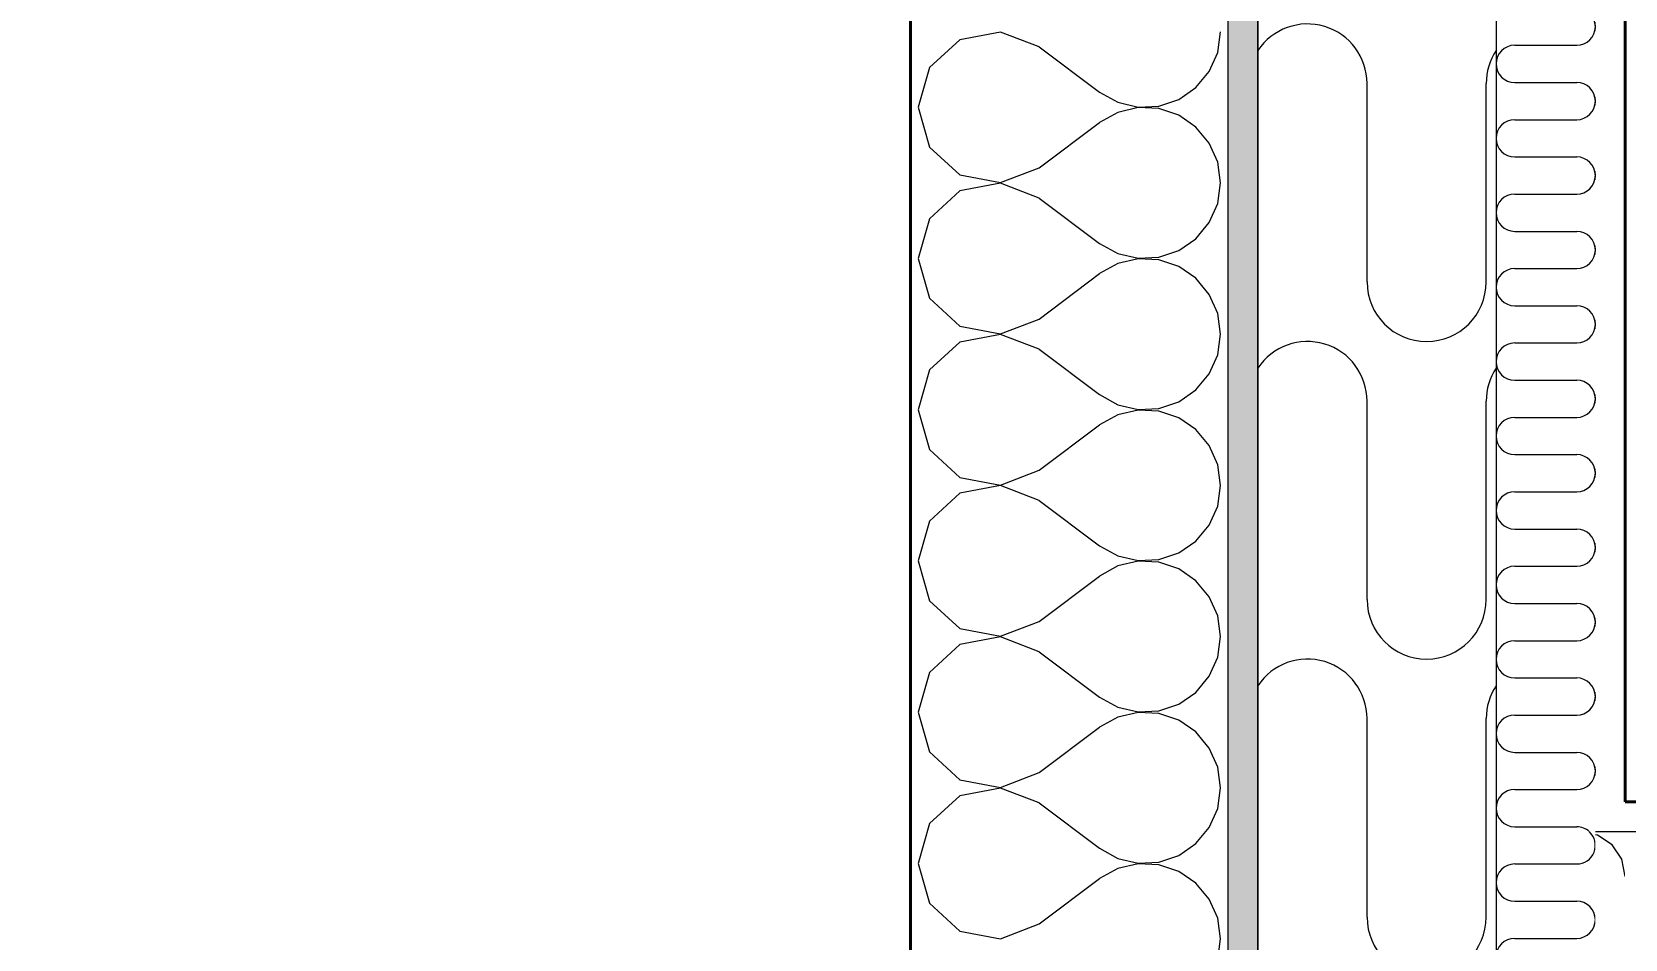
# Model space of a CAD drawing. Header units: millimetres. Extents: x -3100 to 17162, y -19566 to 10100.
# Drawn here: x -803 to 0, y 3581 to 4038 of the extents above; entities that cross this region are included whole.
import ezdxf

# ---------------------------------------------------------------- set-up
doc = ezdxf.new("R2010")
doc.units = ezdxf.units.MM
doc.header["$MEASUREMENT"] = 0
doc.linetypes.add('Wipeout_Contour', pattern=[1000, 0, -1000])
for name, color, linetype in [('Externí - moduly', 7, 'Continuous'), ('Konstrukce - svislé nosné', 7, 'Continuous'), ('Konstrukce – Dělicí čáry vrstev', 7, 'Continuous'), ('Kóty - SP', 7, 'Continuous'), ('Výplně – Řezové', 7, 'Continuous')]:
    doc.layers.add(name, color=color, linetype=linetype)
doc.styles.add('GENEROVANÝ_STYL_1', font='Arial.ttf')
doc.dimstyles.new('GENEROVANÝ_STYL__2', dxfattribs={"dimtxt": 134.999996, "dimasz": 114, "dimexe": 0.18, "dimexo": 0.0625, "dimgap": 0, "dimtad": 1, "dimdec": 0, "dimzin": 0, "dimdsep": 46, "dimtxsty": 'GENEROVANÝ_STYL_1', "dimblk": 'ARROWHEAD_2', "dimblk1": 'ARROWHEAD_2', "dimblk2": 'ARROWHEAD_2', "dimcen": 0.09, "dimse1": 1, "dimse2": 1, "dimclrd": 256, "dimclre": 256, "dimclrt": 256, "dimazin": 0, "dimtfac": 1, "dimtdec": 4, "dimtmove": 0, "dimatfit": 3, "dimfxl": 1, "dimtolj": 1, "dimtzin": 0, "dimarcsym": 0})
doc.dimstyles.new('GENEROVANÝ_STYL__3', dxfattribs={"dimtxt": 134.999996, "dimasz": 114, "dimexe": 0.18, "dimexo": 0.0625, "dimgap": 0, "dimtad": 1, "dimdec": 0, "dimzin": 0, "dimdsep": 46, "dimtxsty": 'GENEROVANÝ_STYL_1', "dimblk": 'ARROWHEAD_2', "dimblk1": 'ARROWHEAD_2', "dimblk2": 'ARROWHEAD_2', "dimcen": 0.09, "dimse1": 1, "dimse2": 1, "dimclrd": 256, "dimclre": 256, "dimclrt": 256, "dimazin": 0, "dimtfac": 1, "dimtdec": 4, "dimtmove": 2, "dimatfit": 3, "dimfxl": 1, "dimtolj": 1, "dimtzin": 0, "dimarcsym": 0})
pattern_1 = [(0, (0, 0), (0, 56.25), [0, -56.25])]

# ---------------------------------------------------------------- blocks, each defined once
blk = doc.blocks.new('*X33')
at = {"layer": 'Výplně – Řezové', "color": 53, "linetype": 'Continuous', "lineweight": 13, "true_color": 0xeccf4f}
for p, q in [((-111.07, 4033.52), (-113.36, 4045.01)), ((-113.36, 4022.04), (-111.07, 4033.52)), ((-119.86, 4012.31), (-113.36, 4022.04)), ((-141.07, 4003.52), (-129.59, 4005.81)), ((-129.59, 4005.81), (-119.86, 4012.31)), ((-185, 4003.52), (-141.07, 4003.52)), ((-92.55, 4001.24), (-102.29, 3994.74)), ((-81.07, 4003.52), (-92.55, 4001.24)), ((-81.07, 4003.52), (-65, 4003.52)), ((-102.29, 3994.74), (-108.79, 3985.01)), ((-108.79, 3985.01), (-111.07, 3973.52)), ((-111.07, 3973.52), (-108.79, 3962.04)), ((-108.79, 3962.04), (-102.29, 3952.31)), ((-102.29, 3952.31), (-92.55, 3945.81)), ((-185, 3943.52), (-141.07, 3943.52)), ((-129.59, 3941.24), (-141.07, 3943.52)), ((-119.86, 3934.74), (-129.59, 3941.24)), ((-92.55, 3945.81), (-81.07, 3943.52)), ((-81.07, 3943.52), (-65, 3943.52)), ((-113.36, 3925.01), (-119.86, 3934.74)), ((-111.07, 3913.52), (-113.36, 3925.01)), ((-113.36, 3902.04), (-111.07, 3913.52)), ((-119.86, 3892.31), (-113.36, 3902.04)), ((-141.07, 3883.52), (-129.59, 3885.81)), ((-129.59, 3885.81), (-119.86, 3892.31)), ((-185, 3883.52), (-141.07, 3883.52)), ((-92.55, 3881.24), (-102.29, 3874.74)), ((-81.07, 3883.52), (-92.55, 3881.24)), ((-81.07, 3883.52), (-65, 3883.52)), ((-102.29, 3874.74), (-108.79, 3865.01)), ((-108.79, 3865.01), (-111.07, 3853.52)), ((-111.07, 3853.52), (-108.79, 3842.04)), ((-108.79, 3842.04), (-102.29, 3832.31)), ((-102.29, 3832.31), (-92.55, 3825.81)), ((-185, 3823.52), (-141.07, 3823.52)), ((-129.59, 3821.24), (-141.07, 3823.52)), ((-119.86, 3814.74), (-129.59, 3821.24)), ((-92.55, 3825.81), (-81.07, 3823.52)), ((-81.07, 3823.52), (-65, 3823.52)), ((-113.36, 3805.01), (-119.86, 3814.74)), ((-111.07, 3793.52), (-113.36, 3805.01)), ((-113.36, 3782.04), (-111.07, 3793.52)), ((-119.86, 3772.31), (-113.36, 3782.04)), ((-129.59, 3765.81), (-119.86, 3772.31)), ((-141.07, 3763.52), (-129.59, 3765.81)), ((-185, 3763.52), (-141.07, 3763.52)), ((-92.55, 3761.24), (-102.29, 3754.74)), ((-81.07, 3763.52), (-92.55, 3761.24)), ((-81.07, 3763.52), (-65, 3763.52)), ((-102.29, 3754.74), (-108.79, 3745.01)), ((-108.79, 3745.01), (-111.07, 3733.52)), ((-111.07, 3733.52), (-108.79, 3722.04)), ((-108.79, 3722.04), (-102.29, 3712.31)), ((-102.29, 3712.31), (-92.55, 3705.81)), ((-185, 3703.52), (-141.07, 3703.52)), ((-129.59, 3701.24), (-141.07, 3703.52)), ((-119.86, 3694.74), (-129.59, 3701.24)), ((-92.55, 3705.81), (-81.07, 3703.52)), ((-81.07, 3703.52), (-65, 3703.52)), ((-113.36, 3685.01), (-119.86, 3694.74)), ((-111.07, 3673.52), (-113.36, 3685.01)), ((-113.36, 3662.04), (-111.07, 3673.52)), ((-119.86, 3652.31), (-113.36, 3662.04)), ((-129.59, 3645.81), (-119.86, 3652.31)), ((-141.07, 3643.52), (-129.59, 3645.81)), ((-185, 3643.52), (-141.07, 3643.52)), ((-92.55, 3641.24), (-102.29, 3634.74)), ((-81.07, 3643.52), (-92.55, 3641.24)), ((-81.07, 3643.52), (-65, 3643.52)), ((-102.29, 3634.74), (-108.79, 3625.01)), ((-108.79, 3625.01), (-111.07, 3613.52)), ((-111.07, 3613.52), (-108.79, 3602.04)), ((-108.79, 3602.04), (-102.29, 3592.31)), ((-102.29, 3592.31), (-92.55, 3585.81)), ((-185, 3583.52), (-141.07, 3583.52)), ((-129.59, 3581.24), (-141.07, 3583.52)), ((-119.86, 3574.74), (-129.59, 3581.24)), ((-92.55, 3585.81), (-81.07, 3583.52)), ((-81.07, 3583.52), (-65, 3583.52))]:
    blk.add_line(p, q, dxfattribs=at)
blk = doc.blocks.new('výplň_1')
at = {"color": 254, "linetype": 'Wipeout_Contour', "lineweight": 0, "ltscale": 9352.753323}
blk.add_wipeout([(-65, 4189), (-185, 4189), (-185, -465), (-65, -465)], dxfattribs=at).dxf.layer = 'Výplně – Řezové'
at = {"layer": 'Výplně – Řezové', "color": 7, "linetype": 'Continuous', "lineweight": 13, "flags": 128}
blk.add_lwpolyline([(-65, 4189), (-65, -465), (-185, -465), (-185, 4189)], close=True, dxfattribs=at)
at = {"layer": 'Výplně – Řezové', "color": 53, "linetype": 'Continuous', "lineweight": 13, "true_color": 0xeccf4f}
blk.add_blockref('*X33', (0, 0), dxfattribs=at)
blk = doc.blocks.new('*X182')
at = {"layer": 'Výplně – Řezové', "color": 53, "linetype": 'Continuous', "lineweight": 13, "true_color": 0xeccf4f}
for p, q in [((-55.63, 4200), (-24.38, 4200)), ((-55.63, 4181.25), (-24.38, 4181.25)), ((-55.63, 4162.5), (-24.38, 4162.5)), ((-55.63, 4143.75), (-24.38, 4143.75)), ((-55.63, 4125), (-24.38, 4125)), ((-55.63, 4106.25), (-24.38, 4106.25)), ((-55.63, 4087.5), (-24.38, 4087.5)), ((-55.63, 4068.75), (-24.38, 4068.75)), ((-55.63, 4050), (-24.38, 4050)), ((-55.63, 4031.25), (-24.38, 4031.25)), ((-55.63, 4012.5), (-24.38, 4012.5)), ((-55.63, 3993.75), (-24.38, 3993.75)), ((-55.63, 3975), (-24.38, 3975)), ((-55.63, 3956.25), (-24.38, 3956.25)), ((-55.63, 3937.5), (-24.38, 3937.5)), ((-55.63, 3918.75), (-24.38, 3918.75)), ((-55.63, 3900), (-24.38, 3900)), ((-55.63, 3881.25), (-24.38, 3881.25)), ((-55.63, 3862.5), (-24.38, 3862.5)), ((-55.63, 3843.75), (-24.38, 3843.75)), ((-55.63, 3825), (-24.38, 3825)), ((-55.63, 3806.25), (-24.38, 3806.25)), ((-55.63, 3787.5), (-24.38, 3787.5)), ((-55.63, 3768.75), (-24.38, 3768.75)), ((-55.63, 3750), (-24.38, 3750)), ((-55.63, 3731.25), (-24.38, 3731.25)), ((-55.63, 3712.5), (-24.38, 3712.5)), ((-55.63, 3693.75), (-24.38, 3693.75)), ((-55.63, 3675), (-24.38, 3675)), ((-55.63, 3656.25), (-24.38, 3656.25)), ((-55.63, 3637.5), (-24.38, 3637.5))]:
    blk.add_line(p, q, dxfattribs=at)
for centre, start, end in [((-24.38, 4190.62), 270, 90), ((-55.63, 4171.87), 90, 270), ((-24.38, 4153.12), 270, 90), ((-55.63, 4134.37), 90, 270), ((-24.38, 4115.62), 270, 90), ((-55.63, 4096.88), 90, 270), ((-24.38, 4078.12), 270, 90), ((-55.63, 4059.38), 90, 270), ((-24.38, 4040.62), 270, 90), ((-55.63, 4021.88), 90, 270), ((-24.38, 4003.13), 270, 90), ((-55.63, 3984.38), 90, 270), ((-24.38, 3965.63), 270, 90), ((-55.63, 3946.88), 90, 270), ((-24.38, 3928.13), 270, 90), ((-55.63, 3909.38), 90, 270), ((-24.38, 3890.63), 270, 90), ((-55.63, 3871.88), 90, 270), ((-24.38, 3853.13), 270, 90), ((-55.63, 3834.38), 90, 270), ((-24.38, 3815.63), 270, 90), ((-55.63, 3796.88), 90, 270), ((-24.38, 3778.12), 270, 90), ((-55.63, 3759.38), 90, 270), ((-24.38, 3740.62), 270, 90), ((-55.63, 3721.88), 90, 270), ((-24.38, 3703.12), 270, 90), ((-55.63, 3684.38), 90, 270), ((-24.38, 3665.62), 270, 90), ((-55.63, 3646.88), 90, 270), ((-24.38, 3628.12), 47.16824, 90)]:
    blk.add_arc(centre, 9.38, start, end, dxfattribs=at)
blk = doc.blocks.new('*X184')
at = {"layer": 'Výplně – Řezové', "color": 53, "linetype": 'Continuous', "lineweight": 13, "true_color": 0xeccf4f}
for p, q in [((-55.63, 3618.75), (-24.38, 3618.75)), ((-55.63, 3600), (-24.38, 3600)), ((-55.63, 3581.25), (-24.38, 3581.25)), ((-55.63, 3562.5), (-24.38, 3562.5)), ((-55.63, 3543.75), (-24.38, 3543.75)), ((-55.63, 3525), (-24.38, 3525))]:
    blk.add_line(p, q, dxfattribs=at)
for centre, start, end in [((-24.38, 3628.12), 270, 47.16824), ((-55.63, 3609.37), 90, 270), ((-24.38, 3590.62), 270, 90), ((-55.63, 3571.87), 90, 270), ((-24.38, 3553.12), 270, 90), ((-55.63, 3534.37), 90, 270), ((-24.38, 3515.62), 356.17859, 90)]:
    blk.add_arc(centre, 9.38, start, end, dxfattribs=at)
blk = doc.blocks.new('*X189')
at = {"layer": 'Výplně – Řezové', "color": 53, "linetype": 'Continuous', "lineweight": 13, "true_color": 0xeccf4f}
for p, q in [((-66.71, 4036.11), (-71.59, 4043.41)), ((-65, 4027.5), (-66.71, 4036.11)), ((-66.71, 4018.89), (-65, 4027.5)), ((-71.59, 4011.59), (-66.71, 4018.89)), ((-162.5, 4005), (-171.11, 4003.29)), ((-162.5, 4005), (-87.5, 4005)), ((-87.5, 4005), (-78.89, 4006.71)), ((-78.89, 4006.71), (-71.59, 4011.59)), ((-178.41, 3998.41), (-183.29, 3991.11)), ((-171.11, 4003.29), (-178.41, 3998.41)), ((-183.29, 3991.11), (-185, 3982.5)), ((-185, 3982.5), (-183.29, 3973.89)), ((-183.29, 3973.89), (-178.41, 3966.59)), ((-178.41, 3966.59), (-171.11, 3961.71)), ((-171.11, 3961.71), (-162.5, 3960)), ((-162.5, 3960), (-87.5, 3960)), ((-78.89, 3958.29), (-87.5, 3960)), ((-71.59, 3953.41), (-78.89, 3958.29)), ((-66.71, 3946.11), (-71.59, 3953.41)), ((-65, 3937.5), (-66.71, 3946.11)), ((-66.71, 3928.89), (-65, 3937.5)), ((-71.59, 3921.59), (-66.71, 3928.89)), ((-87.5, 3915), (-78.89, 3916.71)), ((-78.89, 3916.71), (-71.59, 3921.59)), ((-171.11, 3913.29), (-178.41, 3908.41)), ((-162.5, 3915), (-171.11, 3913.29)), ((-162.5, 3915), (-87.5, 3915)), ((-183.29, 3901.11), (-185, 3892.5)), ((-178.41, 3908.41), (-183.29, 3901.11)), ((-185, 3892.5), (-183.29, 3883.89)), ((-183.29, 3883.89), (-178.41, 3876.59)), ((-178.41, 3876.59), (-171.11, 3871.71)), ((-171.11, 3871.71), (-162.5, 3870)), ((-162.5, 3870), (-87.5, 3870)), ((-78.89, 3868.29), (-87.5, 3870)), ((-71.59, 3863.41), (-78.89, 3868.29)), ((-66.71, 3856.11), (-71.59, 3863.41)), ((-65, 3847.5), (-66.71, 3856.11)), ((-66.71, 3838.89), (-65, 3847.5)), ((-71.59, 3831.59), (-66.71, 3838.89)), ((-78.89, 3826.71), (-71.59, 3831.59)), ((-171.11, 3823.29), (-178.41, 3818.41)), ((-162.5, 3825), (-171.11, 3823.29)), ((-162.5, 3825), (-87.5, 3825)), ((-87.5, 3825), (-78.89, 3826.71)), ((-178.41, 3818.41), (-183.29, 3811.11)), ((-183.29, 3811.11), (-185, 3802.5)), ((-185, 3802.5), (-183.29, 3793.89)), ((-183.29, 3793.89), (-178.41, 3786.59)), ((-178.41, 3786.59), (-171.11, 3781.71)), ((-171.11, 3781.71), (-162.5, 3780)), ((-162.5, 3780), (-87.5, 3780)), ((-78.89, 3778.29), (-87.5, 3780)), ((-71.59, 3773.41), (-78.89, 3778.29)), ((-66.71, 3766.11), (-71.59, 3773.41)), ((-65, 3757.5), (-66.71, 3766.11)), ((-66.71, 3748.89), (-65, 3757.5)), ((-71.59, 3741.59), (-66.71, 3748.89)), ((-78.89, 3736.71), (-71.59, 3741.59)), ((-171.11, 3733.29), (-178.41, 3728.41)), ((-162.5, 3735), (-171.11, 3733.29)), ((-162.5, 3735), (-87.5, 3735)), ((-87.5, 3735), (-78.89, 3736.71)), ((-178.41, 3728.41), (-183.29, 3721.11)), ((-183.29, 3721.11), (-185, 3712.5)), ((-185, 3712.5), (-183.29, 3703.89)), ((-183.29, 3703.89), (-178.41, 3696.59)), ((-178.41, 3696.59), (-171.11, 3691.71)), ((-171.11, 3691.71), (-162.5, 3690)), ((-162.5, 3690), (-87.5, 3690)), ((-78.89, 3688.29), (-87.5, 3690)), ((-71.59, 3683.41), (-78.89, 3688.29)), ((-66.71, 3676.11), (-71.59, 3683.41)), ((-65, 3667.5), (-66.71, 3676.11)), ((-66.71, 3658.89), (-65, 3667.5)), ((-71.59, 3651.59), (-66.71, 3658.89)), ((-162.5, 3645), (-171.11, 3643.29)), ((-162.5, 3645), (-87.5, 3645)), ((-87.5, 3645), (-78.89, 3646.71)), ((-78.89, 3646.71), (-71.59, 3651.59)), ((-178.41, 3638.41), (-183.29, 3631.11)), ((-171.11, 3643.29), (-178.41, 3638.41)), ((-183.29, 3631.11), (-185, 3622.5)), ((-185, 3622.5), (-183.29, 3613.89)), ((-183.29, 3613.89), (-178.41, 3606.59)), ((-178.41, 3606.59), (-171.11, 3601.71)), ((-171.11, 3601.71), (-162.5, 3600)), ((-162.5, 3600), (-87.5, 3600)), ((-78.89, 3598.29), (-87.5, 3600)), ((-71.59, 3593.41), (-78.89, 3598.29)), ((-66.71, 3586.11), (-71.59, 3593.41)), ((-65, 3577.5), (-66.71, 3586.11))]:
    blk.add_line(p, q, dxfattribs=at)
blk = doc.blocks.new('*X195')
at = {"layer": 'Výplně – Řezové', "color": 53, "linetype": 'Continuous', "lineweight": 13, "true_color": 0xeccf4f}
for p, q in [((-314.67, 4037.94), (-335.13, 4034.07)), ((-295.24, 4030.48), (-314.67, 4037.94)), ((-205.26, 4027.69), (-203.81, 4038.1)), ((-335.13, 4034.07), (-350.5, 4020.03)), ((-295.24, 4030.48), (-264.76, 4007.62)), ((-209.5, 4018.07), (-205.26, 4027.69)), ((-350.5, 4020.03), (-356.19, 4000)), ((-216.21, 4009.97), (-209.5, 4018.07)), ((-264.76, 4007.62), (-255.56, 4002.53)), ((-224.87, 4004.02), (-216.21, 4009.97)), ((-356.19, 4000), (-350.5, 3979.97)), ((-255.56, 3997.47), (-264.76, 3992.38)), ((-255.56, 4002.53), (-245.33, 4000.15)), ((-245.33, 3999.85), (-255.56, 3997.47)), ((-245.33, 4000.15), (-234.83, 4000.66)), ((-234.83, 3999.34), (-245.33, 3999.85)), ((-234.83, 4000.66), (-224.87, 4004.02)), ((-224.87, 3995.98), (-234.83, 3999.34)), ((-295.24, 3969.52), (-264.76, 3992.38)), ((-216.21, 3990.03), (-224.87, 3995.98)), ((-209.5, 3981.93), (-216.21, 3990.03)), ((-205.26, 3972.31), (-209.5, 3981.93)), ((-350.5, 3979.97), (-335.13, 3965.93)), ((-335.13, 3965.93), (-314.67, 3962.06)), ((-314.67, 3962.06), (-295.24, 3969.52)), ((-203.81, 3961.9), (-205.26, 3972.31)), ((-335.13, 3957.88), (-350.5, 3943.84)), ((-314.67, 3961.75), (-335.13, 3957.88)), ((-295.24, 3954.29), (-314.67, 3961.75)), ((-205.26, 3951.49), (-203.81, 3961.9)), ((-295.24, 3954.29), (-264.76, 3931.43)), ((-209.5, 3941.88), (-205.26, 3951.49)), ((-350.5, 3943.84), (-356.19, 3923.81)), ((-216.21, 3933.78), (-209.5, 3941.88)), ((-224.87, 3927.83), (-216.21, 3933.78)), ((-264.76, 3931.43), (-255.56, 3926.34)), ((-255.56, 3926.34), (-245.33, 3923.96)), ((-234.83, 3924.47), (-224.87, 3927.83)), ((-356.19, 3923.81), (-350.5, 3903.78)), ((-255.56, 3921.28), (-264.76, 3916.19)), ((-245.33, 3923.66), (-255.56, 3921.28)), ((-245.33, 3923.96), (-234.83, 3924.47)), ((-234.83, 3923.15), (-245.33, 3923.66)), ((-224.87, 3919.79), (-234.83, 3923.15)), ((-216.21, 3913.84), (-224.87, 3919.79)), ((-295.24, 3893.33), (-264.76, 3916.19)), ((-209.5, 3905.74), (-216.21, 3913.84)), ((-350.5, 3903.78), (-335.13, 3889.74)), ((-205.26, 3896.12), (-209.5, 3905.74)), ((-314.67, 3885.87), (-295.24, 3893.33)), ((-203.81, 3885.71), (-205.26, 3896.12)), ((-335.13, 3889.74), (-314.67, 3885.87)), ((-314.67, 3885.56), (-335.13, 3881.69)), ((-295.24, 3878.1), (-314.67, 3885.56)), ((-205.26, 3875.3), (-203.81, 3885.71)), ((-335.13, 3881.69), (-350.5, 3867.65)), ((-295.24, 3878.1), (-264.76, 3855.24)), ((-209.5, 3865.69), (-205.26, 3875.3)), ((-350.5, 3867.65), (-356.19, 3847.62)), ((-216.21, 3857.59), (-209.5, 3865.69)), ((-264.76, 3855.24), (-255.56, 3850.15)), ((-224.87, 3851.64), (-216.21, 3857.59)), ((-356.19, 3847.62), (-350.5, 3827.59)), ((-255.56, 3845.09), (-264.76, 3840)), ((-255.56, 3850.15), (-245.33, 3847.77)), ((-245.33, 3847.47), (-255.56, 3845.09)), ((-245.33, 3847.77), (-234.83, 3848.28)), ((-234.83, 3846.96), (-245.33, 3847.47)), ((-234.83, 3848.28), (-224.87, 3851.64)), ((-224.87, 3843.6), (-234.83, 3846.96)), ((-295.24, 3817.14), (-264.76, 3840)), ((-216.21, 3837.64), (-224.87, 3843.6)), ((-209.5, 3829.55), (-216.21, 3837.64)), ((-205.26, 3819.93), (-209.5, 3829.55)), ((-350.5, 3827.59), (-335.13, 3813.55)), ((-335.13, 3813.55), (-314.67, 3809.68)), ((-314.67, 3809.68), (-295.24, 3817.14)), ((-203.81, 3809.52), (-205.26, 3819.93)), ((-335.13, 3805.5), (-350.5, 3791.46)), ((-314.67, 3809.37), (-335.13, 3805.5)), ((-295.24, 3801.9), (-314.67, 3809.37)), ((-205.26, 3799.11), (-203.81, 3809.52)), ((-295.24, 3801.9), (-264.76, 3779.05)), ((-209.5, 3789.5), (-205.26, 3799.11)), ((-350.5, 3791.46), (-356.19, 3771.43)), ((-216.21, 3781.4), (-209.5, 3789.5)), ((-224.87, 3775.45), (-216.21, 3781.4)), ((-264.76, 3779.05), (-255.56, 3773.96)), ((-255.56, 3773.96), (-245.33, 3771.58)), ((-234.83, 3772.09), (-224.87, 3775.45)), ((-356.19, 3771.43), (-350.5, 3751.4)), ((-255.56, 3768.9), (-264.76, 3763.81)), ((-245.33, 3771.27), (-255.56, 3768.9)), ((-245.33, 3771.58), (-234.83, 3772.09)), ((-234.83, 3770.77), (-245.33, 3771.27)), ((-224.87, 3767.41), (-234.83, 3770.77)), ((-216.21, 3761.45), (-224.87, 3767.41)), ((-295.24, 3740.95), (-264.76, 3763.81)), ((-209.5, 3753.36), (-216.21, 3761.45)), ((-350.5, 3751.4), (-335.13, 3737.36)), ((-205.26, 3743.74), (-209.5, 3753.36)), ((-314.67, 3733.49), (-295.24, 3740.95)), ((-203.81, 3733.33), (-205.26, 3743.74)), ((-335.13, 3737.36), (-314.67, 3733.49)), ((-314.67, 3733.18), (-335.13, 3729.31)), ((-295.24, 3725.71), (-314.67, 3733.18)), ((-205.26, 3722.92), (-203.81, 3733.33)), ((-335.13, 3729.31), (-350.5, 3715.27)), ((-295.24, 3725.71), (-264.76, 3702.86)), ((-209.5, 3713.31), (-205.26, 3722.92)), ((-350.5, 3715.27), (-356.19, 3695.24)), ((-216.21, 3705.21), (-209.5, 3713.31)), ((-264.76, 3702.86), (-255.56, 3697.77)), ((-224.87, 3699.26), (-216.21, 3705.21)), ((-356.19, 3695.24), (-350.5, 3675.21)), ((-255.56, 3692.71), (-264.76, 3687.62)), ((-255.56, 3697.77), (-245.33, 3695.39)), ((-245.33, 3695.08), (-255.56, 3692.71)), ((-245.33, 3695.39), (-234.83, 3695.9)), ((-234.83, 3694.57), (-245.33, 3695.08)), ((-234.83, 3695.9), (-224.87, 3699.26)), ((-224.87, 3691.22), (-234.83, 3694.57)), ((-295.24, 3664.76), (-264.76, 3687.62)), ((-216.21, 3685.26), (-224.87, 3691.22)), ((-209.5, 3677.17), (-216.21, 3685.26)), ((-205.26, 3667.55), (-209.5, 3677.17)), ((-350.5, 3675.21), (-335.13, 3661.16)), ((-335.13, 3661.16), (-314.67, 3657.3)), ((-314.67, 3657.3), (-295.24, 3664.76)), ((-203.81, 3657.14), (-205.26, 3667.55)), ((-335.13, 3653.12), (-350.5, 3639.08)), ((-314.67, 3656.99), (-335.13, 3653.12)), ((-295.24, 3649.52), (-314.67, 3656.99)), ((-205.26, 3646.73), (-203.81, 3657.14)), ((-295.24, 3649.52), (-264.76, 3626.67)), ((-209.5, 3637.12), (-205.26, 3646.73)), ((-350.5, 3639.08), (-356.19, 3619.05)), ((-216.21, 3629.02), (-209.5, 3637.12)), ((-224.87, 3623.07), (-216.21, 3629.02)), ((-264.76, 3626.67), (-255.56, 3621.58)), ((-255.56, 3621.58), (-245.33, 3619.2)), ((-234.83, 3619.71), (-224.87, 3623.07)), ((-356.19, 3619.05), (-350.5, 3599.02)), ((-255.56, 3616.51), (-264.76, 3611.43)), ((-245.33, 3618.89), (-255.56, 3616.51)), ((-245.33, 3619.2), (-234.83, 3619.71)), ((-234.83, 3618.38), (-245.33, 3618.89)), ((-224.87, 3615.03), (-234.83, 3618.38)), ((-216.21, 3609.07), (-224.87, 3615.03)), ((-295.24, 3588.57), (-264.76, 3611.43)), ((-209.5, 3600.98), (-216.21, 3609.07)), ((-350.5, 3599.02), (-335.13, 3584.97)), ((-205.26, 3591.36), (-209.5, 3600.98)), ((-314.67, 3581.11), (-295.24, 3588.57)), ((-203.81, 3580.95), (-205.26, 3591.36)), ((-335.13, 3584.97), (-314.67, 3581.11)), ((-205.26, 3570.54), (-203.81, 3580.95))]:
    blk.add_line(p, q, dxfattribs=at)
blk = doc.blocks.new('Zeď_10', base_point=(0, 7400))
at = {"color": 254, "linetype": 'Wipeout_Contour', "lineweight": 0, "ltscale": 15700.058705}
blk.add_wipeout([(-15, 3650), (0, 3650), (0, 4200), (-15, 4200)], dxfattribs=at).dxf.layer = 'Výplně – Řezové'
at = {"layer": 'Výplně – Řezové', "linetype": 'Continuous', "lineweight": 13, "true_color": 0xa8a8a8}
h = blk.add_hatch(dxfattribs=at)
h.set_pattern_fill('Sádra', color=253, style=0, pattern_type=2)
h.set_pattern_definition(pattern_1)
h.paths.add_polyline_path([(-15, 3650), (0, 3650), (0, 4200), (-15, 4200)])
at = {"color": 254, "linetype": 'Wipeout_Contour', "lineweight": 0, "ltscale": 14570.062672}
blk.add_wipeout([(0, 3635), (0, 3650), (-15, 3650), (-15, 3635)], dxfattribs=at).dxf.layer = 'Výplně – Řezové'
at = {"layer": 'Výplně – Řezové', "linetype": 'Continuous', "lineweight": 13, "true_color": 0xa8a8a8}
h = blk.add_hatch(dxfattribs=at)
h.set_pattern_fill('Sádra', color=253, style=0, pattern_type=2)
h.set_pattern_definition(pattern_1)
h.paths.add_polyline_path([(0, 3635), (0, 3650), (-15, 3650), (-15, 3635)])
at = {"layer": 'Konstrukce - svislé nosné', "color": 7, "linetype": 'Continuous', "lineweight": 40, "flags": 128}
blk.add_lwpolyline([(0, 3650), (0, 4200)], dxfattribs=at)
at = {"color": 254, "linetype": 'Wipeout_Contour', "lineweight": 0, "ltscale": 15671.14427}
blk.add_wipeout([(-65, 3635), (-15, 3635), (-15, 4200), (-65, 4200)], dxfattribs=at).dxf.layer = 'Výplně – Řezové'
at = {"layer": 'Konstrukce - svislé nosné', "color": 7, "lineweight": 40}
blk.add_blockref('*X182', (0, 0), dxfattribs=at)
at = {"color": 254, "linetype": 'Wipeout_Contour', "lineweight": 0, "ltscale": 14301.246443}
blk.add_wipeout([(-15, 3515), (-15, 3635), (-65, 3635), (-65, 3515)], dxfattribs=at).dxf.layer = 'Výplně – Řezové'
at = {"layer": 'Konstrukce – Dělicí čáry vrstev', "color": 7, "linetype": 'Continuous', "lineweight": 13}
blk.add_line((0, 3635), (-15, 3635), dxfattribs=at)
at = {"layer": 'Konstrukce - svislé nosné', "color": 7, "lineweight": 40}
blk.add_blockref('*X184', (0, 0), dxfattribs=at)
at = {"color": 254, "linetype": 'Wipeout_Contour', "lineweight": 0, "ltscale": 8693.197565}
blk.add_wipeout([(-185, -65), (-65, -65), (-65, 4200), (-185, 4200)], dxfattribs=at).dxf.layer = 'Výplně – Řezové'
at = {"layer": 'Konstrukce – Dělicí čáry vrstev', "color": 7, "linetype": 'Continuous', "lineweight": 13}
blk.add_line((-65, -65), (-65, 4200), dxfattribs=at)
at = {"layer": 'Konstrukce - svislé nosné', "color": 7, "lineweight": 40}
blk.add_blockref('*X189', (0, 0), dxfattribs=at)
at = {"color": 254, "linetype": 'Wipeout_Contour', "lineweight": 0, "ltscale": 8943.565882}
blk.add_wipeout([(-200, -185), (-185, -185), (-185, 4200), (-200, 4200)], dxfattribs=at).dxf.layer = 'Výplně – Řezové'
at = {"layer": 'Výplně – Řezové', "linetype": 'Continuous', "lineweight": 13, "true_color": 0xa8a8a8}
h = blk.add_hatch(dxfattribs=at)
h.set_pattern_fill('Sádra', color=253, style=0, pattern_type=2)
h.set_pattern_definition(pattern_1)
h.paths.add_polyline_path([(-200, -185), (-185, -185), (-185, 4200), (-200, 4200)])
at = {"layer": 'Konstrukce – Dělicí čáry vrstev', "color": 7, "linetype": 'Continuous', "lineweight": 13}
blk.add_line((-185, -185), (-185, 4200), dxfattribs=at)
at = {"color": 254, "linetype": 'Wipeout_Contour', "lineweight": 0, "ltscale": 9115.443639}
blk.add_wipeout([(-360, -200), (-200, -200), (-200, 4200), (-360, 4200)], dxfattribs=at).dxf.layer = 'Výplně – Řezové'
at = {"layer": 'Konstrukce - svislé nosné', "color": 7, "linetype": 'Continuous', "lineweight": 40, "flags": 128}
blk.add_lwpolyline([(-360, 4200), (-360, -760)], dxfattribs=at)
at = {"layer": 'Konstrukce – Dělicí čáry vrstev', "color": 7, "linetype": 'Continuous', "lineweight": 13}
blk.add_line((-200, -200), (-200, 4200), dxfattribs=at)
at = {"layer": 'Konstrukce - svislé nosné', "color": 7, "lineweight": 40}
blk.add_blockref('*X195', (0, 0), dxfattribs=at)
blk = doc.blocks.new('*X227')
at = {"layer": 'Výplně – Řezové', "color": 53, "linetype": 'Continuous', "lineweight": 13, "true_color": 0xeccf4f}
for p, q in [((-13.89, 3633.29), (-15, 3633.51)), ((-6.59, 3628.41), (-13.89, 3633.29)), ((-1.71, 3621.11), (-6.59, 3628.41)), ((0, 3612.5), (-1.71, 3621.11))]:
    blk.add_line(p, q, dxfattribs=at)
blk = doc.blocks.new('Zeď_14', base_point=(0, 3500))
at = {"color": 254, "linetype": 'Wipeout_Contour', "lineweight": 0, "ltscale": 14300.063921}
blk.add_wipeout([(0, 3515), (0, 3635), (-15, 3635), (-15, 3515)], dxfattribs=at).dxf.layer = 'Výplně – Řezové'
at = {"layer": 'Konstrukce - svislé nosné', "color": 7, "lineweight": 40}
blk.add_blockref('*X227', (0, 0), dxfattribs=at)
at = {"color": 254, "linetype": 'Wipeout_Contour', "lineweight": 0, "ltscale": 16850.916142}
blk.add_wipeout([(3100, 3650), (0, 3650), (0, 3635), (3100, 3635)], dxfattribs=at).dxf.layer = 'Výplně – Řezové'
at = {"layer": 'Výplně – Řezové', "linetype": 'Continuous', "lineweight": 13, "true_color": 0xa8a8a8}
h = blk.add_hatch(dxfattribs=at)
h.set_pattern_fill('Sádra', color=253, style=0, pattern_type=2)
h.set_pattern_definition(pattern_1)
h.paths.add_polyline_path([(3100, 3650), (0, 3650), (0, 3635), (3100, 3635)])
at = {"layer": 'Konstrukce - svislé nosné', "color": 7, "linetype": 'Continuous', "lineweight": 40, "flags": 128}
blk.add_lwpolyline([(3100, 3650), (0, 3650)], dxfattribs=at)
at = {"color": 254, "linetype": 'Wipeout_Contour', "lineweight": 0, "ltscale": 16613.822815}
blk.add_wipeout([(3100, 3635), (0, 3635), (0, 3515), (3100, 3515)], dxfattribs=at).dxf.layer = 'Výplně – Řezové'
at = {"layer": 'Konstrukce – Dělicí čáry vrstev', "color": 7, "linetype": 'Continuous', "lineweight": 13}
for p, q in [((0, 3635), (-15, 3635)), ((3100, 3635), (0, 3635))]:
    blk.add_line(p, q, dxfattribs=at)
blk = doc.blocks.new('*X321')
at = {"layer": 'Výplně – Řezové', "color": 53, "linetype": 'Continuous', "lineweight": 13, "true_color": 0xeccf4f}
for p, q in [((-130, 3912), (-130, 4012)), ((-70, 3912), (-70, 4012)), ((-130, 3752), (-130, 3852)), ((-70, 3752), (-70, 3852)), ((-130, 3592), (-130, 3692)), ((-70, 3592), (-70, 3692))]:
    blk.add_line(p, q, dxfattribs=at)
for centre, start, end in [((-160, 4012), 0, 146.44346), ((-40, 4012), 146.44355, 180), ((-100, 3912), 180, 0), ((-160, 3852), 0, 146.44346), ((-40, 3852), 146.44354, 180), ((-100, 3752), 180, 0), ((-160, 3692), 0, 146.44346), ((-40, 3692), 146.44354, 180), ((-100, 3592), 180, 0)]:
    blk.add_arc(centre, 30, start, end, dxfattribs=at)
blk = doc.blocks.new('výplň_2')
at = {"color": 254, "linetype": 'Wipeout_Contour', "lineweight": 0, "ltscale": 11218.261027}
blk.add_wipeout([(-185, -585), (285, -585), (285, -200), (165, -200), (165, -465), (-65, -465), (-65, 4189), (-185, 4189)], dxfattribs=at).dxf.layer = 'Výplně – Řezové'
at = {"layer": 'Výplně – Řezové', "color": 7, "linetype": 'Continuous', "lineweight": 13, "flags": 128}
blk.add_lwpolyline([(-185, -585), (-185, 4189), (-65, 4189), (-65, -465), (165, -465), (165, -200), (285, -200), (285, -585)], close=True, dxfattribs=at)
at = {"layer": 'Výplně – Řezové', "color": 53, "linetype": 'Continuous', "lineweight": 13, "true_color": 0xeccf4f}
blk.add_blockref('*X321', (0, 0), dxfattribs=at)
blk = doc.blocks.new('*D340')
at = {"layer": 'Kóty - SP', "color": 146, "linetype": 'Continuous', "lineweight": 13, "true_color": 0x1a4f6e}
for p, q in [((-1745.51, 4243.3), (-1595.51, 4156.7)), ((-1558.01, 4200), (-1783.01, 4200)), ((-1670.51, -760), (-1670.51, 4200)), ((-1745.51, -716.7), (-1595.51, -803.3)), ((-1558.01, -760), (-1783.01, -760))]:
    blk.add_line(p, q, dxfattribs=at)
at = {"layer": 'Kóty - SP', "color": 146, "lineweight": 13, "true_color": 0x1a4f6e, "insert": (-1697.51, 1488.35), "char_height": 135, "attachment_point": 7, "rotation": 90, "style": 'GENEROVANÝ_STYL_1'}
blk.add_mtext('\\A1;{\\pql;\\fArial|b0|i0|c0|p0;\\W1.000000;4\xa0960}', dxfattribs=at)
blk = doc.blocks.new('ARROWHEAD_2')
at = {"color": 0, "linetype": 'Continuous', "lineweight": 0}
for p, q in [((-0.3781, -0.655), (0.3781, 0.655)), ((0, 0), (-1, 0))]:
    blk.add_line(p, q, dxfattribs=at)
blk = doc.blocks.new('*D345')
at = {"layer": 'Kóty - SP', "color": 146, "linetype": 'Continuous', "lineweight": 13, "true_color": 0x1a4f6e}
for p, q in [((-2170.51, 7760), (-2170.51, 7833.35)), ((-2095.51, 7716.7), (-2245.51, 7803.3)), ((-2058.01, 7760), (-2283.01, 7760)), ((-2170.51, -760), (-2170.51, 7760)), ((-2245.51, -716.7), (-2095.51, -803.3)), ((-2058.01, -760), (-2283.01, -760)), ((-2170.51, -9460), (-2170.51, -760))]:
    blk.add_line(p, q, dxfattribs=at)
at = {"layer": 'Kóty - SP', "color": 146, "lineweight": 13, "true_color": 0x1a4f6e, "insert": (-2197.51, 3359.6), "char_height": 135, "attachment_point": 7, "rotation": 90, "style": 'GENEROVANÝ_STYL_1'}
blk.add_mtext('\\A1;{\\pql;\\fArial|b0|i0|c0|p0;\\W1.000000;8\xa0520}', dxfattribs=at)
blk = doc.blocks.new('*D346')
at = {"layer": 'Kóty - SP', "color": 146, "linetype": 'Continuous', "lineweight": 13, "true_color": 0x1a4f6e}
for p, q in [((-2670.51, 7760), (-2670.51, 7833.35)), ((-2595.51, 7716.7), (-2745.51, 7803.3)), ((-2558.01, 7760), (-2783.01, 7760)), ((-2670.51, -9460), (-2670.51, 7760)), ((-2745.51, -9416.7), (-2595.51, -9503.3)), ((-2558.01, -9460), (-2783.01, -9460)), ((-2670.51, -9533.35), (-2670.51, -9460))]:
    blk.add_line(p, q, dxfattribs=at)
at = {"layer": 'Kóty - SP', "color": 146, "lineweight": 13, "true_color": 0x1a4f6e, "insert": (-2697.51, -1133.14), "char_height": 135, "attachment_point": 7, "rotation": 90, "style": 'GENEROVANÝ_STYL_1'}
blk.add_mtext('\\A1;{\\pql;\\fArial|b0|i0|c0|p0;\\W1.000000;17\xa0220}', dxfattribs=at)

msp = doc.modelspace()

# ---------------------------------------------------------------- block references
at = {"layer": 'Výplně – Řezové', "color": 53, "linetype": 'Continuous', "lineweight": 13, "true_color": 0xeccf4f}
msp.add_blockref('výplň_1', (0, 0), dxfattribs=at)

# ---------------------------------------------------------------- next in the draw order: block references
at = {"layer": 'Konstrukce - svislé nosné', "color": 7, "lineweight": 40}
msp.add_blockref('Zeď_10', (0, 7400), dxfattribs=at)

# ---------------------------------------------------------------- next in the draw order: block references
msp.add_blockref('Zeď_14', (0, 3500), dxfattribs=at)

# ---------------------------------------------------------------- next in the draw order: dimensions: what is measured, and where the dimension line sits
at = {"layer": 'Kóty - SP', "color": 146, "linetype": 'Continuous', "lineweight": 13, "true_color": 0x1a4f6e}
for base, p2, dimstyle, picture, middle in [((-2170.51, 7760), (-360, 7760), 'GENEROVANÝ_STYL__3', '*D345', (-2265.01, 3598.02)), ((-1670.51, 4200), (-360, 4200), 'GENEROVANÝ_STYL__2', '*D340', (-1765.01, 1726.77))]:
    dim = msp.add_linear_dim(base=base, p1=(-360, -760), p2=p2, angle=90, dimstyle=dimstyle, dxfattribs=at)
    dim.commit()
    dim.dimension.update_dxf_attribs({"geometry": picture, "text_midpoint": middle, "dimtype": 160, "text_rotation": 90})

# ---------------------------------------------------------------- next in the draw order: block references
at = {"layer": 'Výplně – Řezové', "color": 53, "linetype": 'Continuous', "lineweight": 13, "true_color": 0xeccf4f}
msp.add_blockref('výplň_2', (0, 0), dxfattribs=at)

# ---------------------------------------------------------------- next in the draw order: hatches: boundary and pattern name
at = {"layer": 'Externí - moduly', "linetype": 'Continuous', "lineweight": 13}
msp.add_hatch(color=255, dxfattribs=at).paths.add_polyline_path([(-200, -600), (-200, 4189), (-185, 4189), (-185, -585), (285, -585), (285, -200), (300, -200), (300, -600)])

# ---------------------------------------------------------------- next in the draw order: linework, layer by layer
at = {"layer": 'Externí - moduly', "color": 7, "linetype": 'Continuous', "lineweight": 13, "flags": 128}
msp.add_lwpolyline([(-200, -600), (-200, 4189), (-185, 4189), (-185, -585), (285, -585), (285, -200), (300, -200), (300, -600)], close=True, dxfattribs=at)

# ---------------------------------------------------------------- next in the draw order: dimensions: what is measured, and where the dimension line sits
at = {"layer": 'Kóty - SP', "color": 146, "linetype": 'Continuous', "lineweight": 13, "true_color": 0x1a4f6e}
dim = msp.add_linear_dim(base=(-2670.51, 7760), p1=(11640, -9460), p2=(-360, 7760), angle=90, dimstyle='GENEROVANÝ_STYL__2', dxfattribs=at)
dim.commit()
dim.dimension.update_dxf_attribs({"geometry": '*D346', "text_midpoint": (-2765.01, -841.73), "dimtype": 160, "text_rotation": 90})

doc.saveas('drawing.dxf')
